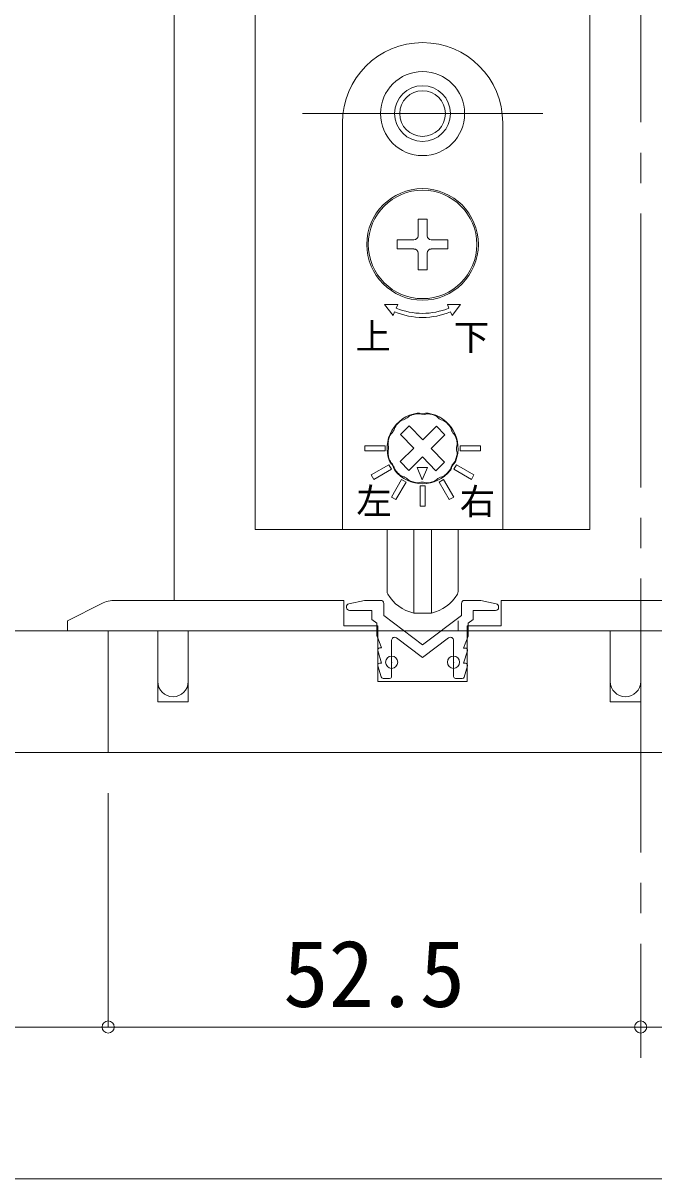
# Model space of a CAD drawing. Units: millimetres on the paper, enlarged 10 times, with parts at other scales. Extents: x -2000 to 2000, y -1385 to 1385.
# Drawn here: x -1447.4 to -1240.1, y -67.5 to 312.4 of the extents above; entities that cross this region are included whole.
import ezdxf
from ezdxf.enums import TextEntityAlignment as Align

# ---------------------------------------------------------------- set-up
doc = ezdxf.new("R2010")
doc.units = ezdxf.units.MM
doc.header["$LTSCALE"] = 10
doc.header["$PDMODE"] = 32
doc.header["$PDSIZE"] = 4
doc.linetypes.add('CHAIN2', pattern=[12, 9, -1, 1, -1])
doc.linetypes.add('USER1', pattern=[19.05, 12.7, -6.35])
doc.layers.add('1-1_0', color=7, linetype='Continuous', lineweight=20)
doc.layers.add('2-0_18', color=7, linetype='Continuous', lineweight=18)
doc.styles.add('ＭＳ ゴシック', font='')
doc.styles.get('ＭＳ ゴシック').set_extended_font_data('MS Gothic')

msp = doc.modelspace()

# ---------------------------------------------------------------- linework, layer by layer
at = {"layer": '1-1_0'}
msp.add_lwpolyline([(380, -67.5), (-1950, -67.5), (-1950, 1335)], dxfattribs=at)
at = {"layer": '2-0_18', "color": 4, "linetype": 'CHAIN2', "lineweight": 9}
msp.add_line((-1244.47, 1089.79), (-1244.47, -27.68), dxfattribs=at)
at = {"layer": '2-0_18', "lineweight": 20}
for p, q in [((-1397.8, 564.3), (-1397.8, 122.64)), ((-1371.14, 564.3), (-1371.14, 145.97)), ((-1261.14, 564.3), (-1261.14, 145.97)), ((-1371.14, 145.97), (-1261.14, 145.97)), ((-1417.11, 122.64), (-1341.97, 122.64)), ((-1335.24, 122.61), (-1340.35, 121.48)), ((-1335.03, 122.64), (-1329.91, 122.64)), ((-1328.91, 121.64), (-1328.91, 117.64)), ((-1303.36, 121.64), (-1303.36, 117.64)), ((-1297.25, 122.64), (-1302.36, 122.64)), ((-1297.03, 122.61), (-1291.92, 121.48)), ((-1290.3, 122.64), (-1290.3, 114.3)), ((-1290.3, 122.64), (-1208.64, 122.64)), ((-1340.14, 119.3), (-1336.69, 119.3)), ((-1336.69, 119.3), (-1332.8, 119.3)), ((-1295.58, 119.3), (-1299.47, 119.3)), ((-1299.47, 116.39), (-1299.47, 119.3)), ((-1292.14, 119.3), (-1295.58, 119.3)), ((-1291.14, 120.5), (-1291.14, 120.3)), ((-1332.8, 116.39), (-1331.14, 115.14)), ((-1331.14, 111.09), (-1331.14, 115.14)), ((-1328.91, 117.64), (-1316.14, 108.05)), ((-1316.14, 108.05), (-1303.36, 117.64)), ((-1304.47, 112.64), (-1304.47, 115.97)), ((-1299.47, 116.39), (-1301.14, 115.14)), ((-1301.14, 111.09), (-1301.14, 115.14)), ((-1059.47, 112.64), (-1577.8, 112.64)), ((-1377.8, 112.64), (-1434.47, 112.64)), ((-1419.47, 72.64), (-1419.47, 112.64)), ((-1393.14, 112.64), (-1393.14, 89.3)), ((-1330.8, 112.64), (-1377.8, 112.64)), ((-1331.09, 110.86), (-1329.65, 107)), ((-1316.14, 103.89), (-1324.7, 110.31)), ((-1316.14, 103.89), (-1307.57, 110.31)), ((-911.14, 112.64), (-1306.14, 112.64)), ((-1249.47, 112.64), (-1306.14, 112.64)), ((-1301.18, 110.86), (-1302.64, 106.97)), ((-1280.8, 112.64), (-1301.47, 112.64)), ((-1197.47, 112.64), (-1244.47, 112.64)), ((-1244.47, 112.64), (-1244.47, 89.3)), ((-1330.21, 107), (-1329.65, 107)), ((-1326.3, 97.67), (-1326.3, 109.51)), ((-1305.97, 97.64), (-1305.97, 109.51)), ((-1302.03, 106.97), (-1302.64, 106.97)), ((-1330.85, 106.14), (-1329.6, 102)), ((-1301.39, 106.11), (-1302.64, 101.97)), ((-1329.75, 97.48), (-1330.85, 101.14)), ((-1330.21, 102), (-1329.6, 102)), ((-1302.03, 101.97), (-1302.64, 101.97)), ((-1302.49, 97.44), (-1301.39, 101.11)), ((-1329.11, 97), (-1326.97, 97)), ((-1303.13, 96.97), (-1305.3, 96.97)), ((-911.14, 72.64), (-1577.8, 72.64)), ((-1419.47, 72.64), (-987.8, 72.64))]:
    msp.add_line(p, q, dxfattribs=at)
at = {"layer": '2-0_18', "color": 2, "linetype": 'USER1'}
msp.add_line((-1355.64, 282.64), (-1276.64, 282.64), dxfattribs=at)
at = {"layer": '2-0_18'}
for p, q in [((-1342.47, 279.64), (-1342.47, 145.97)), ((-1289.8, 145.97), (-1289.8, 279.64)), ((-1314.64, 247.97), (-1317.64, 247.97)), ((-1317.64, 242.47), (-1317.64, 247.97)), ((-1314.64, 242.47), (-1314.64, 247.97)), ((-1307.8, 241.14), (-1313.3, 241.14)), ((-1307.8, 241.14), (-1307.8, 238.14)), ((-1318.97, 238.14), (-1324.47, 238.14)), ((-1317.64, 231.3), (-1317.64, 236.8)), ((-1314.64, 231.3), (-1314.64, 236.8)), ((-1307.8, 238.14), (-1313.3, 238.14)), ((-1314.64, 231.3), (-1317.64, 231.3)), ((-1316.1, 175.46), (-1311.57, 179.89)), ((-1318.96, 172.67), (-1323.39, 177.2)), ((-1323.5, 168.25), (-1318.96, 172.67)), ((-1320.7, 165.38), (-1323.5, 168.25)), ((-1320.7, 165.38), (-1316.17, 169.81)), ((-1311.75, 165.27), (-1316.17, 169.81)), ((-1308.88, 168.07), (-1311.75, 165.27)), ((-1342.47, 145.97), (-1289.8, 145.97)), ((-1327.8, 125.53), (-1327.8, 145.97)), ((-1319.05, 145.97), (-1319.05, 118.46)), ((-1313.22, 145.97), (-1313.22, 118.46)), ((-1304.47, 145.97), (-1304.47, 125.53)), ((-1319.05, 118.46), (-1313.22, 118.46))]:
    msp.add_line(p, q, dxfattribs=at)
at = {"layer": '2-0_18', "color": 4, "lineweight": 9}
for p, q in [((-1419.47, 59.3), (-1419.47, -17.58)), ((-1577.8, -17.58), (-1419.47, -17.58)), ((-1419.47, -17.58), (-1244.47, -17.58)), ((-1244.47, -17.58), (-987.8, -17.58))]:
    msp.add_line(p, q, dxfattribs=at)
at = {"layer": '2-0_18'}
for points in [[(-1318.97, 241.14), (-1324.47, 241.14), (-1324.47, 238.14)], [(-1324.81, 218.69), (-1324.3, 219.93), (-1328.63, 219.93), (-1325.83, 216.23), (-1325.32, 217.46)], [(-1306.95, 217.46), (-1306.44, 216.23), (-1303.64, 219.93), (-1307.97, 219.93), (-1307.46, 218.69)], [(-1316.1, 175.46), (-1320.52, 180), (-1323.39, 177.2)], [(-1308.88, 168.07), (-1313.31, 172.6), (-1308.78, 177.02), (-1311.57, 179.89)]]:
    msp.add_lwpolyline(points, dxfattribs=at)
for points in [[(-1335.14, 171.8), (-1328.47, 171.8), (-1328.47, 173.47), (-1335.14, 173.47)], [(-1297.14, 173.47), (-1303.8, 173.47), (-1303.8, 171.8), (-1297.14, 171.8)], [(-1332.17, 162.41), (-1326.4, 165.75), (-1327.23, 167.19), (-1333.01, 163.86)], [(-1299.27, 163.86), (-1305.04, 167.19), (-1305.87, 165.75), (-1300.1, 162.41)], [(-1316.26, 162.3), (-1314.55, 166.28), (-1317.88, 166.32)], [(-1324.91, 155.76), (-1321.58, 161.54), (-1323.02, 162.37), (-1326.36, 156.6)], [(-1315.3, 160.3), (-1316.97, 160.3), (-1316.97, 153.64), (-1315.3, 153.64)], [(-1305.91, 156.6), (-1309.25, 162.37), (-1310.69, 161.54), (-1307.36, 155.76)]]:
    msp.add_lwpolyline(points, close=True, dxfattribs=at)
at = {"layer": '2-0_18', "lineweight": 20}
for points in [[(-1432.8, 112.64), (-1432.8, 115.97), (-1421.58, 121.58)], [(-1290.3, 114.3), (-1301.47, 114.3), (-1301.47, 95.97), (-1330.8, 95.97), (-1330.8, 114.3), (-1341.97, 114.3), (-1341.97, 122.64)], [(-1341.14, 120.3), (-1341.14, 120.5), (-1341.14, 120.3)], [(-1332.8, 116.39), (-1332.8, 118.06), (-1332.8, 119.3)], [(-1432.8, 112.64), (-1419.47, 112.64), (-1403.14, 112.64)], [(-1403.14, 112.64), (-1403.14, 89.3), (-1393.14, 89.3)], [(-1304.47, 112.64), (-1291.14, 112.64), (-1274.8, 112.64)], [(-1254.47, 112.64), (-1254.47, 89.3), (-1244.47, 89.3)]]:
    msp.add_lwpolyline(points, dxfattribs=at)
at = {"layer": '2-0_18'}
for centre, radius in [((-1316.14, 282.64), 13.83), ((-1316.14, 282.64), 9.17), ((-1316.14, 282.64), 7.5), ((-1316.14, 239.64), 18.33), ((-1316.14, 239.64), 17.83)]:
    msp.add_circle(centre, radius, dxfattribs=at)
for centre, radius, start, end in [((-1316.14, 279.64), 26.33, 0, 180), ((-1318.97, 242.47), 1.33, 270, 360), ((-1313.3, 242.47), 1.33, 180, 270), ((-1318.97, 236.8), 1.33, 360, 90), ((-1313.3, 236.8), 1.33, 90, 180), ((-1316.14, 239.64), 24, 247.5, 292.5), ((-1316.14, 239.64), 22.67, 247.5, 292.5), ((-1316.14, 172.64), 11.67, 98.903, 201.097), ((-1316.14, 172.64), 11.17, 116.9003, 121.6983), ((-1318.68, 180.39), 3.33, 108.1743, 138.72), ((-1316.14, 172.64), 11.5, 100.4243, 108.1743), ((-1317.61, 180.67), 3.33, 69.8787, 100.4243), ((-1317.58, 181.86), 2.33, 72.6114, 98.903), ((-1316.14, 186.47), 2.5, 252.6114, 287.3886), ((-1316.14, 172.64), 11.17, 86.9003, 91.6983), ((-1314.46, 180.63), 3.33, 78.1743, 108.72), ((-1314.69, 181.86), 2.33, 81.097, 107.3886), ((-1316.14, 172.64), 11.67, 338.903, 81.097), ((-1316.14, 172.64), 11.5, 70.4243, 78.1743), ((-1313.4, 180.33), 3.33, 39.8787, 70.4243), ((-1316.14, 172.64), 11.17, 56.9003, 61.6983), ((-1316.14, 172.64), 11.17, 146.9003, 151.6983), ((-1322.22, 178.08), 3.33, 138.1743, 168.72), ((-1316.14, 172.64), 11.5, 130.4243, 138.1743), ((-1321.43, 178.85), 3.33, 99.8787, 130.4243), ((-1310.69, 178.72), 3.33, 48.1743, 78.72), ((-1316.14, 172.64), 11.5, 40.4243, 48.1743), ((-1309.92, 177.93), 3.33, 9.8787, 40.4243), ((-1324.13, 174.31), 3.33, 168.1743, 198.72), ((-1316.14, 172.64), 11.5, 160.4243, 168.1743), ((-1323.83, 175.37), 3.33, 129.8787, 160.4243), ((-1316.14, 172.64), 11.17, 26.9003, 31.6983), ((-1308.38, 175.18), 3.33, 18.1743, 48.72), ((-1316.14, 172.64), 11.5, 10.4243, 18.1743), ((-1324.17, 171.16), 3.33, 159.8787, 190.4243), ((-1316.14, 172.64), 11.17, 176.9003, 181.6983), ((-1316.14, 172.64), 11.17, 356.9003, 1.6983), ((-1308.14, 170.96), 3.33, 348.1743, 18.72), ((-1308.1, 174.11), 3.33, 339.8787, 10.4243), ((-1316.14, 172.64), 11.5, 190.4243, 198.1743), ((-1323.9, 170.09), 3.33, 198.1743, 228.72), ((-1324.84, 169.28), 2.33, 201.097, 227.3886), ((-1328.12, 165.72), 2.5, 12.6114, 47.3886), ((-1316.14, 172.64), 11.17, 206.9003, 211.6983), ((-1316.14, 172.64), 11.17, 326.9003, 331.6983), ((-1304.16, 165.72), 2.5, 132.6114, 167.3886), ((-1308.44, 169.9), 3.33, 309.8787, 340.4243), ((-1307.43, 169.28), 2.33, 312.6114, 338.903), ((-1316.14, 172.64), 11.5, 340.4243, 348.1743), ((-1323.4, 166.77), 2.33, 192.6114, 218.903), ((-1322.35, 167.34), 3.33, 189.8787, 220.4243), ((-1316.14, 172.64), 11.67, 218.903, 321.097), ((-1316.14, 172.64), 11.5, 220.4243, 228.1743), ((-1321.58, 166.55), 3.33, 228.1743, 258.72), ((-1310.84, 166.42), 3.33, 279.8787, 310.4243), ((-1316.14, 172.64), 11.5, 310.4243, 318.1743), ((-1310.05, 167.19), 3.33, 318.1743, 348.72), ((-1308.87, 166.77), 2.33, 321.097, 347.3886), ((-1316.14, 172.64), 11.17, 236.9003, 241.6983), ((-1318.87, 164.94), 3.33, 219.8787, 250.4243), ((-1316.14, 172.64), 11.5, 250.4243, 258.1743), ((-1317.81, 164.64), 3.33, 258.1743, 288.72), ((-1316.14, 172.64), 11.17, 266.9003, 271.6983), ((-1314.66, 164.6), 3.33, 249.8787, 280.4243), ((-1316.14, 172.64), 11.5, 280.4243, 288.1743), ((-1313.59, 164.88), 3.33, 288.1743, 318.72), ((-1316.14, 172.64), 11.17, 296.9003, 301.6983), ((-1326.14, 125.53), 1.67, 180, 210.5607), ((-1306.14, 125.53), 1.67, 329.4393, 360), ((-1316.09, 131.46), 13.33, 210.5607, 257.1614), ((-1316.18, 131.46), 13.33, 282.8386, 329.4393)]:
    msp.add_arc(centre, radius, start, end, dxfattribs=at)
at = {"layer": '2-0_18', "lineweight": 20}
for centre, radius, start, end in [((-1417.11, 112.64), 10, 90, 116.565), ((-1335.03, 121.64), 1, 90, 102.5288), ((-1335.03, 121.64), 1, 90, 102.5288), ((-1335.03, 121.64), 1, 90, 102.5288), ((-1335.03, 121.64), 1, 90, 102.5288), ((-1329.91, 121.64), 1, 0, 90), ((-1302.36, 121.64), 1, 90, 180), ((-1297.25, 121.64), 1, 77.4712, 90), ((-1340.14, 120.5), 1, 102.5288, 180), ((-1340.14, 120.3), 1, 180, 270), ((-1292.14, 120.3), 1, 270, 0), ((-1292.14, 120.5), 1, 0, 77.4712), ((-1330.47, 111.09), 0.667, 180, 200.556), ((-1330.47, 111.09), 0.667, 180, 200.556), ((-1330.47, 111.09), 0.667, 180, 200.556), ((-1330.47, 111.09), 0.667, 180, 200.556), ((-1325.3, 109.51), 1, 53.1301, 180), ((-1306.97, 109.51), 1, 0, 126.8699), ((-1301.8, 111.09), 0.667, 339.4439, 0), ((-1301.8, 111.09), 0.667, 339.4439, 0), ((-1301.8, 111.09), 0.667, 339.4439, 0), ((-1330.21, 106.34), 0.667, 90, 196.6992), ((-1302.03, 106.3), 0.667, 343.3008, 90), ((-1330.21, 101.34), 0.667, 90, 196.6992), ((-1302.03, 101.3), 0.667, 343.3008, 90), ((-1398.14, 95.97), 5, 180, 0), ((-1329.11, 97.67), 0.667, 196.6992, 270), ((-1326.97, 97.67), 0.667, 270, 0), ((-1305.3, 97.64), 0.667, 180, 270), ((-1303.13, 97.64), 0.667, 270, 343.3008), ((-1249.47, 95.97), 5, 180, 0)]:
    msp.add_arc(centre, radius, start, end, dxfattribs=at)
at = {"layer": '2-0_18'}
for p in [(-1326.3, 102.3), (-1305.97, 102.3)]:
    msp.add_point(p, dxfattribs=at)
at = {"layer": '2-0_18', "color": 4}
for p in [(-1419.47, -17.58), (-1244.47, -17.58)]:
    msp.add_point(p, dxfattribs=at)

# ---------------------------------------------------------------- texts
at = {"layer": '2-0_18', "style": 'ＭＳ ゴシック'}
for s, height, p in [('上', 8.55, (-1338.21, 202.58)), ('下', 8.55, (-1305.89, 202.32)), ('左', 8.55, (-1337.9, 148.4)), ('右', 8.55, (-1303.92, 148.32)), ('52.5', 21.99, (-1361.97, -17.58))]:
    msp.add_text(s, height=height, dxfattribs=at).set_placement(p, align=Align.BOTTOM_LEFT)

doc.saveas('drawing.dxf')
